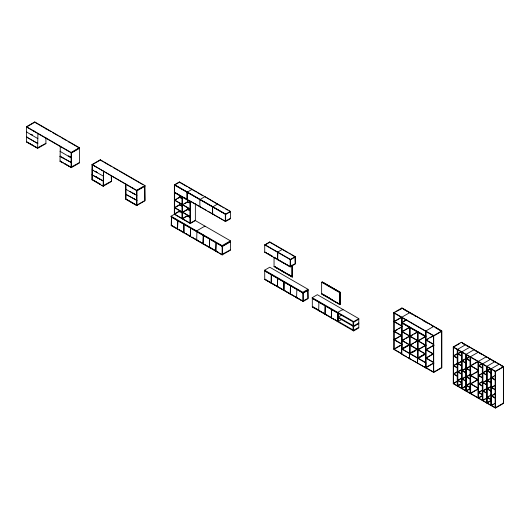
<?xml version="1.0" encoding="UTF-8"?>
<svg xmlns="http://www.w3.org/2000/svg" width="530" height="530" viewBox="0 0 530 530"><rect width="100%" height="100%" fill="white"/><g stroke="black" fill="none" stroke-linecap="round" stroke-linejoin="round"><path stroke-width="0.79" d="M283.577 272.109L283.172 271.923M330.992 299.417L330.647 299.337M331.257 299.45L330.906 299.284L331.19 299.569M45.918 137.767L45.918 143.656L37.63 148.367L26.533 141.96L26.5 126.703L34.755 121.933L79.394 147.704L79.394 162.982L71.424 167.586L64.448 163.558L71.391 167.533L71.391 152.66L71.424 167.586M26.818 131.818L26.533 131.983L37.63 138.482L37.915 138.224M26.818 136.806L26.533 136.972L37.63 143.378M26.818 136.899L26.533 137.065L37.63 143.471L37.915 143.213M37.915 133.328L37.63 148.367M26.533 141.96L33.754 145.803M45.918 143.325L37.657 147.757M60.294 146.254L60.009 161.292L71.391 167.533M60.294 151.149L60.009 151.315L71.106 157.814L71.391 157.556L68.622 155.952M60.294 156.138L60.009 156.304L71.391 162.544M60.294 156.231L60.009 156.396L71.391 162.637M71.106 167.699L71.139 152.474L79.394 147.704M71.106 152.826L79.394 148.036L68.059 141.49M60.009 161.292L63.07 162.723M135.567 204.288L136.965 205.09L144.935 200.492L144.644 186.043L144.935 186.209L136.965 190.807L92.041 164.538L100.296 159.768L144.935 185.546L144.935 200.824L136.641 205.534L125.55 199.128L125.55 184.255L125.835 184.089L125.835 198.962L136.236 204.971M92.041 164.87L100.296 160.106L102.422 161.332M92.359 174.648L92.068 174.907L103.449 181.141M103.449 171.163L103.164 186.209L103.449 186.043L102.065 185.242M92.068 164.923L92.068 179.802L92.326 164.704M103.449 176.152L92.068 169.825M103.449 181.055L92.068 174.814M102.091 185.288L103.482 186.096L111.452 181.492L111.452 175.609M125.835 193.973L125.55 194.139L136.932 200.38M125.835 194.066L125.55 194.232L136.932 200.472M92.041 164.538L136.674 190.31L144.935 185.546M136.641 205.534L136.641 190.661L144.935 185.878M136.932 195.484L125.55 189.15M225.614 221.447L174.377 192.198L174.635 184.685L179.418 181.923L230.431 211.377L230.431 218.744L225.648 221.5L207.926 211.238M195.358 203.772L195.358 220.586L190.29 223.508L174.344 214.305L174.377 184.91L225.614 214.16M175.317 184.625L179.418 182.254L187.209 186.759M176.536 199.22L174.635 200.314L182.028 204.587M177.802 198.485L179.703 197.392L181.724 198.551M181.724 206.084L179.703 204.918L174.635 207.846L182.028 212.113M184.506 203.818L187.673 201.99L189.018 202.765M182.075 212.583L179.418 211.046L174.344 213.974L190.29 223.176L195.358 220.255M195.007 220.381L230.431 240.832L230.431 250.186L222.143 254.897L222.143 246.278L171.077 216.856L171.077 216.194L179.703 211.212M222.143 254.897L171.19 225.482L171.475 216.697M187.044 209.887L182.605 212.444L190.005 216.717M200.174 206.76L199.883 206.925L199.823 199.598L204.924 196.65L217.678 204.348L217.678 204.017L212.576 206.958L212.576 214.252L213.179 213.974M177.788 220.341L177.504 229.126L177.855 228.993M177.855 220.381L177.57 229.159M182.32 218.579L186.752 216.015M187.673 215.816L182.605 218.744L182.605 197.312M171.19 225.482L177.788 228.96L171.448 225.329L171.448 216.644M184.228 224.064L183.877 224.19L183.877 232.809L184.168 232.644L179.259 229.808M190.542 227.708L190.257 236.486L190.542 236.32L188.441 235.108M190.608 227.741L190.323 236.526L190.608 236.36M184.228 232.677L183.943 232.842L183.943 224.23M230.431 211.377L225.329 214.325L225.329 221.613M196.696 240.209L196.922 231.391M203.295 235.068L203.01 243.853L208.972 246.96M203.361 235.108L203.076 243.886M196.637 240.169L202.599 243.283M209.741 238.791L209.39 238.917L209.39 247.53L209.675 247.364M216.054 242.435L215.763 251.213L216.054 251.048M216.114 242.468L215.829 251.253L218.221 252.3L209.708 247.093M171.077 216.194L222.096 245.648L230.431 240.832M230.431 241.494L222.096 246.311L222.096 245.648M264.722 244.906L269.763 241.925L295.27 256.652L295.27 264.019L290.168 266.888L264.722 252.201L264.722 244.906L290.486 259.746L295.27 256.984L291.725 254.937M265.662 244.628L269.763 242.256L281.099 248.802M264.722 252.201L266.418 252.85M277.7 259.362L277.415 259.528L277.415 252.234L282.517 249.292L282.517 249.623M308.023 289.97L302.875 292.944L264.609 270.856L264.609 270.194L269.763 267.219L308.023 289.307L308.023 298.662L303.24 301.424L291.195 294.468M274.05 257.143L274.05 266.61L274.699 266.517M274.851 266.782L284.603 272.413M295.27 256.652L290.168 259.601L290.168 266.888M271.102 274.547L271.386 274.381L271.386 282.993L271.035 283.126M302.955 300.927L308.023 298.33L307.731 290.135L308.023 290.301L303.24 293.063L264.722 270.863L264.722 279.482L265.265 279.164M283.166 271.863L283.278 271.85M285.219 272.764L284.915 272.559M277.76 278.065L277.415 278.19L277.415 286.81L277.7 286.644M274.05 266.61L291.897 276.912L292.176 276.607M284.14 281.741L283.788 281.874L283.788 290.486L284.073 290.321M292.507 265.57L292.408 277.031L292.408 265.583M277.733 278.005L277.475 286.843L277.475 278.23M296.827 289.069L296.608 297.886M290.168 294.17L290.519 294.044L290.486 285.372M264.609 270.194L302.875 292.282L308.023 289.307M339.763 304.081L339.485 304.386L321.637 294.084L321.637 282.252L322.141 281.96L340.094 292.229L340.094 304.452L339.968 292.209L322.439 282.033M296.542 297.853L296.893 297.721M264.722 279.482L303.206 301.365L297.595 298.125M358.797 319.285L353.649 322.26L312.197 298.33L312.197 297.668L317.344 294.693L358.797 318.623L358.797 327.977L353.649 330.952L337.703 321.743L337.703 312.395L342.857 309.421L342.857 310.083M321.637 294.084L322.141 293.792M328.766 297.88L322.386 293.931M322.439 294.256L329.726 298.138M318.908 301.815L318.689 310.633L321.081 311.686M335.232 319.862L338.041 321.478L337.756 321.644L337.756 313.031L312.309 298.337L312.309 306.956L318.205 310.03M329.726 298.463L329.428 298.635L329.627 298.145L329.627 298.522M321.637 282.252L339.485 292.56L340.094 292.229M330.68 299.264L330.78 299.41M332.8 300.238L329.421 298.264M325.287 305.499L325.003 314.283L325.287 314.118M325.347 314.151L325.062 314.316L325.062 305.704M331.661 317.795L331.376 317.96L331.376 309.348L331.442 318L331.727 317.834M341.499 315.211L338.279 317.072L338.279 313.389M342.142 319.186L338.279 321.412L338.279 317.735M312.197 297.668L353.649 321.597L358.797 318.623M358.797 322.969L353.649 325.943L337.703 316.741M358.797 323.631L353.649 326.606L337.703 317.404M358.797 327.315L353.649 330.289L337.703 321.081M408.464 312.177L409.789 312.938L409.789 312.607L401.819 317.212L401.819 354.027L393.85 349.429L393.85 312.607L401.932 307.943L441.788 330.952L441.788 367.774L433.706 372.438L412.459 360.135M395.181 312.177L393.85 312.938L433.706 335.954L441.675 331.349M396.506 311.408L402.111 308.506M401.442 317.212L394.134 321.425L401.535 325.698M395.466 320.994L401.442 317.543M403.814 321.213L406.47 319.683M406.755 319.848L402.111 322.531L402.111 317.709M402.111 326.579L394.134 331.184L401.535 335.457M394.804 331.131L397.46 329.6M398.785 328.832L400.117 328.063M409.418 327.295L402.111 331.515L409.505 335.788M403.436 331.078L408.749 328.01M401.442 335.285L394.134 339.505L401.535 343.778M394.804 339.452L400.779 336M410.081 335.768L402.111 340.373L409.505 344.639M404.768 339.167L402.111 340.704L409.505 344.97M406.093 338.398L409.418 336.484M418.051 331.515L410.081 336.119L417.474 340.386M412.738 334.914L410.081 336.451L417.474 340.717M414.062 334.145L417.388 332.231M400.494 345.262L393.85 349.098L402.111 353.861M402.111 344.659L394.134 349.263L394.134 313.104M401.819 348.767L425.736 362.573L425.703 367.78L401.568 354.179L401.568 348.985L407.802 345.315M409.418 344.712L402.111 348.932L402.111 323.194M403.436 348.495L409.418 345.043M418.051 340.373L410.081 344.97L417.474 349.243M410.743 344.917L413.4 343.387M414.732 342.618L417.388 341.088M426.021 336.119L418.051 340.717L425.451 344.99M418.713 340.671L421.37 339.134M422.701 338.365L425.358 336.835M433.99 335.232L426.021 339.836L433.421 344.109M393.85 312.607L433.706 335.623L441.788 330.952M428.677 338.63L426.021 340.167L433.421 344.44M430.009 337.868L433.328 335.947M411.499 352.052L409.505 353.199L409.505 327.467M409.822 353.424L409.471 353.55L409.471 358.744L409.822 358.611M410.458 352.98L416.434 349.528M418.051 348.932L410.081 353.53L410.081 327.798M412.075 352.715L415.394 350.794M426.021 344.97L418.051 349.575L425.451 353.848M418.713 349.522L426.021 345.302M433.99 344.99L426.021 349.595L433.421 353.861M426.683 349.542L433.99 345.322M425.073 353.749L417.448 358.154L417.448 363.341L417.792 363.216L417.474 362.739M417.792 358.022L417.507 363.381M425.358 353.914L418.051 358.134L418.051 332.396M418.713 358.081L424.696 354.63M433.328 353.695L426.021 357.916L433.421 362.182M432.666 354.411L426.021 358.247L433.421 362.513M425.703 362.586L425.418 367.946M453.269 346.911L461.352 342.248L503.5 366.581L503.5 403.403L495.417 408.067L453.269 383.733L453.269 346.911L495.417 371.252L503.5 366.581M453.932 346.858L459.908 343.407M425.736 367.502L433.043 363.288M465.512 344.778L457.536 349.383L457.536 386.198M433.99 363.07L426.021 367.668L426.021 331.515M457.536 353.43L453.554 355.729L457.251 357.869M456.211 354.53L453.554 356.061L457.251 358.2M461.146 351.682L457.827 353.596L461.524 355.729M460.484 352.39L457.827 353.927L461.524 356.061M434.746 371.172L433.421 371.941L433.421 335.788M441.675 367.502L433.706 372.106L423.742 366.356M457.536 363.189L453.554 365.488L457.251 367.621M466.082 358.366L462.1 360.665L465.797 362.798M454.217 365.435L457.536 363.52M461.809 361.049L457.827 363.355L461.524 365.488M464.094 359.843L462.1 360.996L465.797 363.13M469.693 356.61L466.374 358.532L470.07 360.665M458.49 363.302L461.809 361.38M468.361 357.71L466.374 358.863L470.07 360.996M457.536 371.51L453.554 373.809L457.251 375.942M456.873 372.219L453.554 374.14L457.251 376.274M461.809 369.37L457.827 371.676L461.524 373.809M461.146 370.086L457.827 372.007L461.524 374.14M466.082 368.118L462.1 370.424L465.797 372.557M477.947 361.38L470.647 365.601L478.04 369.867M465.419 368.834L462.1 370.755L465.797 372.888M470.355 365.985L466.374 368.284L470.07 370.424M477.947 361.712L470.647 365.932L478.04 370.198M469.693 366.7L466.374 368.615L470.07 370.755M481.936 363.679L478.617 365.601L482.313 367.734M481.936 364.011L478.617 365.932L482.313 368.065M461.809 377.969L457.827 380.268L461.524 382.408M458.49 380.215L461.809 378.301M456.588 381.481L453.269 383.402L495.417 407.736L503.387 403.131L503.102 402.966M457.536 381.262L453.554 383.568L453.554 347.408M466.082 376.439L462.1 378.745L465.797 380.878M462.763 378.692L466.082 376.77M470.355 374.306L466.374 376.605L470.07 378.745M467.036 376.552L470.355 374.637M478.617 370.755L470.647 375.353L478.04 379.626M473.303 374.154L470.647 375.684L478.04 379.957M474.628 373.385L477.947 371.47M458.583 384.932L457.251 385.701L457.251 349.548M457.536 385.867L460.861 383.945M461.809 383.733L457.827 386.032L457.827 349.88M486.871 370.364L482.89 372.669L486.586 374.803M482.598 373.054L478.617 375.353L482.313 377.492M485.546 371.464L482.89 373.001L486.586 375.134M490.482 368.615L487.156 370.53L490.859 372.669M481.273 374.154L478.617 375.684L482.313 377.824M490.482 368.946L487.156 370.861L490.859 373.001M470.355 382.905L466.374 385.204L470.07 387.337M467.036 385.151L470.355 383.236M462.478 387.947L465.797 386.032M466.082 386.198L462.1 388.497L462.1 352.344M477.947 379.453L470.647 383.674L478.04 387.947M477.947 379.785L470.647 384.005L478.04 388.278M466.082 390.802L469.408 388.881M482.598 381.375L478.617 383.674L482.313 385.813M470.355 388.662L466.374 390.968L466.374 354.808M481.936 382.09L478.617 384.005L482.313 386.145M486.871 380.123L482.89 382.421L486.586 384.561M495.417 375.3L491.429 377.599L495.133 379.738M486.871 380.454L482.89 382.753L486.586 384.893M491.144 377.989L487.156 380.288L490.859 382.421M493.423 376.784L491.429 377.93L495.133 380.07M489.15 379.467L487.156 380.619L490.859 382.753M470.355 393.267L476.337 389.815M478.617 388.828L470.647 393.432L470.647 357.28M482.598 389.974L478.617 392.273L482.313 394.406M481.273 391.067L478.617 392.604L482.313 394.737M486.871 388.444L482.89 390.742L486.586 392.882M486.871 388.775L482.89 391.074L486.586 393.214M491.144 386.31L487.156 388.609L490.859 390.742M491.144 386.642L487.156 388.94L490.859 391.074M495.417 385.058L491.429 387.357L495.133 389.49M494.755 385.774L491.429 387.688L495.133 389.822M478.994 397.487L482.313 395.565M482.598 395.731L478.617 398.037L478.617 361.877M491.144 394.903L487.156 397.208L490.859 399.342M489.15 396.387L487.156 397.54L490.859 399.673M482.598 400.335L485.255 398.798M486.871 398.202L482.89 400.501L482.89 364.349M495.417 393.379L491.429 395.678L495.133 397.811M495.417 393.71L491.429 396.009L495.133 398.143M486.871 402.8L490.19 400.885M491.144 400.667L487.156 402.966L487.156 366.813M491.807 404.887L493.138 404.118M495.417 403.131L491.429 405.437L491.429 369.277M330.773 299.251L340.094 304.452M403.814 309.487L407.133 311.408M411.2 313.753L412.605 314.568M414.009 315.377L415.421 316.191M423.159 320.657L427.379 323.095M432.301 325.937L433.706 326.745L433.706 326.414L425.736 331.018L425.736 367.833M435.7 327.898L440.35 330.581M462.663 343.466L464.088 344.288M466.221 345.52L467.645 346.342M470.07 347.74L469.785 347.243L461.809 351.847L461.809 388.662M473.767 349.88L474.052 349.714L466.082 354.312L466.082 391.133M475.476 350.867L476.901 351.688M481.651 354.424L478.325 352.178L470.355 356.783L470.355 393.598M489.144 358.757L490.568 359.578L490.568 359.247L482.598 363.852L482.598 400.667M491.992 360.4L494.132 361.632M496.266 362.865L494.841 361.712L486.871 366.316L486.871 403.131M501.254 365.746L502.678 366.568M503.102 366.813L503.387 366.979L495.417 371.583L453.269 347.243M188.627 187.574L196.418 192.072M197.836 192.894L202.798 195.756M218.386 204.759L221.222 206.395M222.64 207.21L224.057 208.032M225.469 208.846L227.595 210.072M229.013 210.894L230.431 211.708L225.648 214.471L174.377 184.91M174.635 184.685L225.648 214.14L225.648 221.5M230.146 218.247L230.431 218.413L225.363 221.003M282.225 249.458L287.472 252.485M288.89 253.3L290.308 254.122M401.819 322.366L425.736 336.172M401.819 322.697L425.736 336.504M401.819 323.028L425.736 336.835M184.553 197.776L185.97 198.598M190.224 201.049L206.521 210.456M174.344 192.218L190.29 201.42L190.29 223.508M174.344 192.549L190.29 201.751M181.724 198.22L179.703 197.061L174.635 199.982L182.028 204.255M189.694 202.824L187.673 201.658L182.605 204.587L190.005 208.86M394.134 321.756L401.535 326.029M322.333 282.092L339.995 292.282M277.442 258.918L278.018 259.25M290.195 266.279L295.27 263.688L294.978 256.818M272.764 256.513L267.829 253.665L272.771 256.553M274.176 257.322L275.587 258.136M264.98 252.055L266.398 252.87M274.189 257.368L290.486 266.776L290.486 259.415L264.98 244.688L264.98 245.019M457.827 363.686L461.524 365.819M182.605 204.918L190.005 209.191M402.111 331.846L409.505 336.119M418.051 341.048L425.451 345.322M181.724 205.753L179.703 204.587L174.635 207.515L182.028 211.781M189.694 210.35L187.673 209.191L182.605 212.113L190.005 216.386M189.694 210.682L187.673 209.522L187.673 207.575M51.052 131.672L34.755 122.264L26.5 127.034L71.424 152.971L79.394 148.367L79.109 148.201M52.47 132.493L57.432 135.355M58.85 136.17L60.268 136.992M61.685 137.807L66.641 140.675M103.781 162.114L108.796 165.009M109.366 165.34L111.631 166.645M113.049 167.467L118.011 170.329M119.429 171.15L140.053 183.055M140.682 183.42L142.842 184.665M35.046 122.761L34.755 121.933M394.134 331.515L401.535 335.788M426.021 349.926L433.421 354.192M453.554 365.819L457.251 367.952M187.388 215.65L190.045 217.181M466.374 376.936L470.07 379.076M179.418 211.377L182.075 212.914M187.209 215.876L189.382 217.134M275.388 266.915L277.475 268.12M278.866 268.922L280.251 269.724M281.642 270.525L283.033 271.327M284.424 272.128L285.809 272.93M287.896 274.136L291.368 276.143M322.975 294.389L324.367 295.19M325.758 295.992L327.149 296.8M329.229 297.999L332.701 300.006M275.242 266.981L292.176 276.759L292.176 265.636M333.158 300.424L339.763 304.233L339.763 292.328M285.113 272.824L292.507 276.978M410.081 345.302L417.474 349.575M418.051 349.906L425.451 354.179M230.146 241.66L230.431 241.826L222.461 246.43L171.19 216.863M26.5 126.703L71.139 152.474M33.059 130.526L34.45 131.327M94.439 165.963L95.824 166.764M132.076 187.693L133.461 188.494M394.134 339.836L401.535 344.109M462.1 379.076L465.797 381.209M30.978 134.222L32.37 135.024M95.128 171.256L97.209 172.462M132.772 192.986L134.852 194.192M457.827 380.6L461.524 382.74M466.374 385.535L470.07 387.668M30.978 134.315L32.37 135.117M68.622 156.045L71.391 157.649M92.359 169.752L93.744 170.547M95.128 171.349L97.209 172.555M129.996 191.482L131.38 192.277M132.772 193.079L134.852 194.285M79.109 162.485L79.394 162.65L71.139 167.089M230.146 249.69L230.431 249.855L222.176 254.287M401.568 348.985L425.736 362.904M95.824 176.649L97.904 177.848M61.685 157.032L63.07 157.827M95.824 176.742L97.904 177.941M99.289 178.743L100.68 179.544M134.156 198.869L135.541 199.671M402.489 354.411L406.47 356.716M407.802 357.478L409.127 358.247M409.789 358.631L411.141 359.373M60.553 160.981L60.268 161.147L63.057 162.756M103.198 185.599L111.452 181.161L111.168 175.443M277.442 286.2L278.018 286.531M290.195 293.56L290.771 293.892M35.139 146.598L36.53 147.4M93.048 180.034L100.68 184.44M185.632 233.485L187.037 234.3M192.012 237.168L193.41 237.977L191.993 237.195M194.815 238.791L196.219 239.6M211.841 248.616L209.449 247.57L209.449 238.957M213.245 249.431L215.352 250.644M219.625 253.108L221.023 253.923M265.709 279.721L271.32 282.96L271.32 274.341L271.102 283.159M272.089 283.404L276.998 286.233M278.462 287.081L283.378 289.917M284.842 290.765L290.453 294.004L290.453 285.392L290.228 294.21M291.215 294.448L292.62 295.256M294.024 296.065L296.827 297.688M322.478 312.495L324.585 313.707M326.049 314.555L327.454 315.37M328.858 316.178L330.263 316.986M26.785 141.815L37.246 147.857M93.022 180.054L100.693 184.486M136.263 205.024L125.802 198.982L125.802 184.036M179.239 229.834L184.202 232.696M185.619 233.511L190.575 236.38M194.828 238.831L208.999 247.013M219.625 253.148L221.752 254.373M265.689 279.741L277.733 286.697M278.442 287.108L283.398 289.97M284.815 290.784L290.486 294.057M324.612 313.76L312.567 306.473M325.321 314.171L330.985 317.444M335.238 319.895L338.074 321.531M92.068 179.802L103.164 186.209M312.309 306.956L337.756 321.644M503.387 403.462L503.387 366.647L461.239 342.314L461.239 342.645M499.114 364.514L499.114 364.183L491.144 368.781L491.144 405.602M495.417 371.252L495.417 408.067M495.133 371.417L495.133 407.57M490.859 368.946L490.859 405.106M486.586 366.482L486.586 402.634M486.301 357.114L486.301 356.783L478.325 361.38L478.325 398.202M482.313 364.017L482.313 400.17M478.04 361.546L478.04 397.705M470.07 356.948L470.07 393.101M465.797 354.477L465.797 390.636M461.524 352.013L461.524 388.165M441.675 367.833L441.675 331.018L401.819 308.01L401.819 308.341M433.706 335.623L433.706 372.438M425.451 331.184L425.451 336.007M425.451 336.669L425.451 362.407M417.766 331.899L417.766 358.3M417.474 332.065L417.474 357.803M409.789 327.301L409.789 353.695M409.538 353.589L409.538 358.777M401.535 317.377L401.535 353.53M353.649 321.597L353.649 330.952M353.073 321.929L353.073 325.612M353.073 326.275L353.073 329.958M339.485 292.56L339.485 304.386M303.24 292.732L303.24 301.424M302.875 292.282L302.921 301.53M291.897 265.086L291.897 276.912M290.453 259.435L290.453 266.723L277.475 259.561L277.76 252.108L277.733 259.415M284.073 281.708L283.855 290.526L283.855 281.907M282.139 270.664L282.04 271.049M269.763 241.925L269.763 242.256M222.461 254.784L222.461 246.099L222.428 254.731M212.894 206.779L212.894 207.111M212.643 206.998L212.643 214.286M204.924 226.767L204.924 226.105L196.584 230.921L196.584 231.583M200.141 199.412L200.141 199.744M196.955 239.726L196.955 240.057M192.171 189.621L192.171 189.29L187.07 192.231L187.07 199.525M190.005 201.585L190.005 223.011M187.673 199.333L187.673 201.99M187.388 192.052L187.388 192.383M187.388 199.989L187.388 202.467M187.388 207.409L187.388 209.88M187.13 192.271L187.13 199.558M182.32 196.815L182.32 218.91M182.028 196.981L182.028 218.413M179.703 195.557L179.703 197.392M179.703 202.97L179.703 204.918M179.418 181.923L179.418 182.254M179.418 195.391L179.418 197.041M179.418 211.046L179.418 212.04M174.635 192.715L174.635 214.14M136.965 190.475L136.965 205.421M136.674 190.31L136.674 190.641M103.482 171.15L103.482 186.096M100.296 159.768L100.296 160.438M68.237 141.596L68.237 141.927M45.918 128.71L45.918 129.042M333.834 319.047L332.429 318.238L333.82 319.08"/></g></svg>
